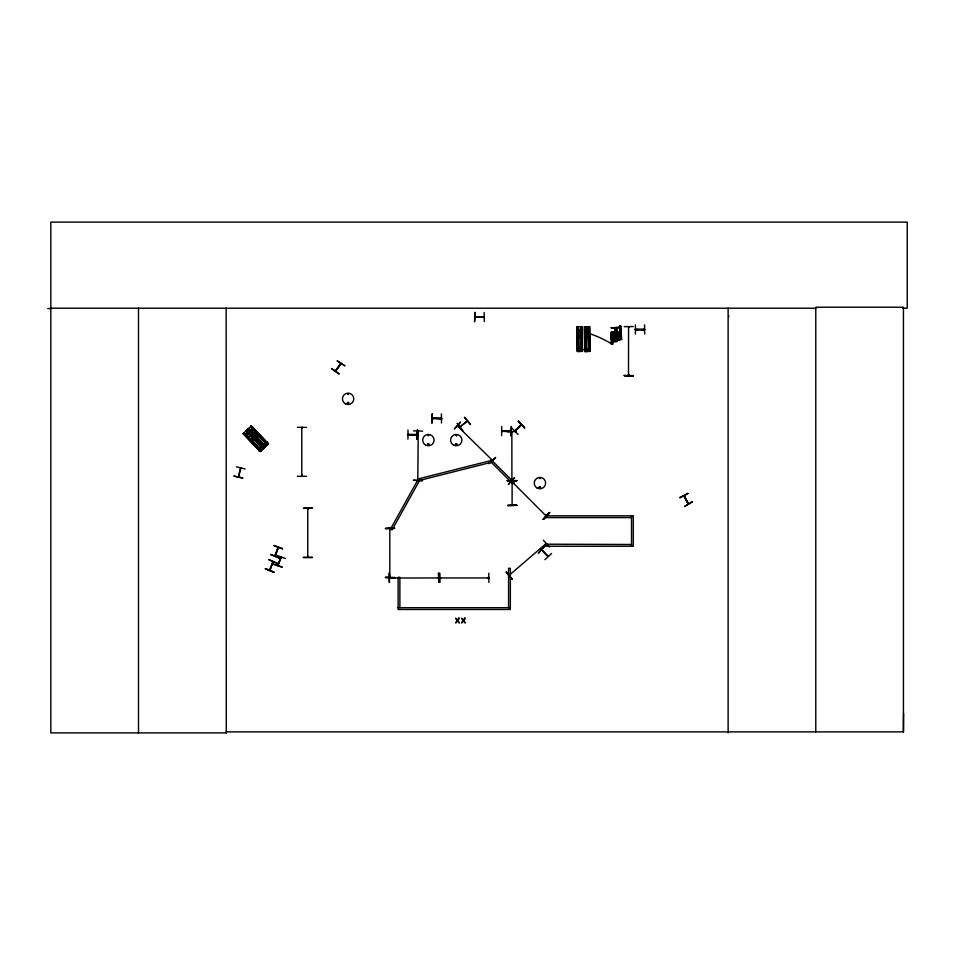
<?xml version="1.0" encoding="UTF-8"?>
<svg xmlns="http://www.w3.org/2000/svg" width="955" height="955" viewBox="0 0 955 955"><rect width="100%" height="100%" fill="white"/><g stroke="black" fill="none" stroke-linecap="round" stroke-linejoin="round"><path stroke-width="1.43" d="M628.557 374.587L628.497 375.446L628.569 326.634M902.785 308.214L907.25 308.214L907.25 222.109L50.83 222.109L50.83 732.891L226.287 732.891L226.168 731.888L903.442 731.888L903.573 713.421M620.237 333.641L611.2 333.999L611.188 332.447L620.177 332.352L611.2 332.555L612.728 332.961L612.776 335.038L611.379 335.074L611.331 332.901L612.728 332.865M611.14 339.574L611.964 339.574L611.14 339.574L611.307 332.197M611.964 339.574L612.179 332.185M612.107 332.233L612 333.964M619.222 333.928L619.329 332.615M611.307 332.603L620.273 332.185L620.07 339.574L619.246 339.574L619.329 333.044M620.046 333.605L620.249 332.973M492.243 460.167L457.469 426.014L458.293 426.217M492.159 460.155L491.288 459.737M301.768 428.318L301.768 427.398M301.768 476.27L302.078 475.256L302.09 476.27M307.749 557.135L307.749 508.275M307.653 556.944L307.737 556.12M390.201 528.545L389.843 529.536L389.831 528.521M389.747 576.474L389.736 577.202M390.189 577.262L390.177 576.498M418.183 431.302L417.872 432.329L417.86 431.314M418.23 431.493L417.801 480.126L417.86 479.159M511.856 480.58L511.534 479.577L511.534 480.592M628.975 327.553L628.927 326.658M628.915 375.375L628.879 374.587M347.608 394.093L348.587 393.961L347.668 394.212M347.226 403.094C349.518 400.42 348.587 405.72 347.31 403.308M347.489 403.094C349.124 401.04 348.396 405.314 347.584 402.95M428.21 435.217L428.735 435.731L428.127 434.955M427.53 444.159C429.296 447.62 429.237 441.174 427.589 444.6M427.78 444.23C428.879 446.463 429.129 442.666 427.9 444.111M539.432 478.36L540.411 478.491L539.491 478.24M539.086 487.134C540.53 490.572 541.222 484.4 539.109 487.36M540.458 487.504C539.312 485.116 539.312 489.629 540.53 487.205M269.573 570.087L273.082 561.838L269.931 570.219M270.253 569.443L269.561 570.207M274.861 555.953L275.219 554.998M278.048 547.394L278.072 548.504M281.057 556.968L277.845 565.312M281.331 557.266L277.905 565.432M335.36 370.874L340.637 363.425M302.126 476.079L302.078 475.351L301.673 476.079M307.749 508.37L308.119 509.254M307.689 556.311L308.059 557.135M389.783 528.712L390.201 529.345M417.824 431.505L417.836 432.197M418.218 432.197L418.183 431.397M417.813 479.35L417.86 480.079M511.904 480.389L511.856 431.72M511.486 479.768L511.534 480.496M272.39 562.602L272.736 561.659M236.315 466.768L245.16 469.001M240.97 468.01L238.535 476.712L240.433 468.057M242.773 477.942L233.82 476.068L242.737 478.061M616.596 332.459L617.61 332.459M580.079 351.07L579.446 350.091M457.433 425.942L458.4 426.384L457.732 425.655M511.582 481.439L512.525 481.798L511.677 481.475M546.356 515.64L545.687 514.912L546.129 515.867M548.17 556.288L541.712 549.829M266.445 445.102L265.621 444.397M270.731 554.413L279.123 558.03M274.097 545.389L282.632 548.612M274.897 555.858L277.965 547.502M270.528 568.416L272.354 563.498M275.828 554.151L277.654 549.244M275.231 555.953L278.323 547.633M276.926 555.428L285.521 558.496M277.165 563.295L268.785 559.642L277.189 563.235M279.111 558.066L270.707 554.473M277.774 565.491L280.949 557.123M688.113 502.891L688.089 503.81M512.453 481.296L511.844 481.069L512.19 481.953M455.499 443.944C456.645 447.8 457.517 441.222 455.475 444.6M631.518 544.481L545.496 544.195L546.487 543.825M613.898 332.328L614.698 333.032M587.062 350.115L587.015 351.094M335.671 371.065L341.042 363.7M644.47 329.26C619.879 329.487 652.134 329.57 641.557 329.762M408 434.43L409.11 434.847M475.017 316.869L476.091 317.287M515.008 431.242L521.394 424.856M684.699 496.636L684.222 495.74M338.918 374.014L331.492 368.702M344.779 365.741L337.115 360.775L344.755 365.777M335.706 370.97L340.947 363.628M514.852 430.812L521.239 424.569M509.158 575.244L509.755 574.755M456.621 435.731L456.013 434.955L456.49 435.778M539.468 487.086L540.076 486.835M460.286 426.682L467.365 421.286M389.7 577.644L390.619 577.954L389.604 577.954M439.933 577.954L488.805 577.954M484.089 317.251L475.208 316.821M483.326 316.821L484.149 316.869M408 434.752L416.941 434.847M433.367 418.708C428.64 417.013 455.941 419.913 432.352 418.612M440.374 418.612L441.389 418.29M460.262 426.646L467.15 420.964M619.413 333.605L611.105 333.928M460.441 422.206L454.353 429.022L460.406 422.17M488.96 463.629L495.693 457.445L488.912 463.581M508.394 484.352L514.53 477.596L508.478 484.448M543.132 519.09L549.543 512.596M543.371 519.329L549.782 512.823M511.665 427.9L518.04 434.453M521.466 424.784L515.175 431.147M544.875 559.666L551.608 553.494M245.137 435.253L248.431 432.102M249.577 431.099L252.884 427.947M246.283 436.459L249.589 433.319M250.735 432.317L254.042 429.165M248.013 438.273L251.32 435.134M252.466 434.131L255.773 430.98M249.553 439.897L252.848 436.745M253.994 435.743L257.301 432.591M251.284 441.711L254.579 438.56M255.725 437.557L259.032 434.418M258.709 449.495L262.016 446.355M263.162 445.352L266.457 442.201M258.662 450.545L263.067 446.343M258.793 450.688L267.507 442.201M260.882 449.005L261.407 448.516L261.121 449.137L262.064 449.363M263.234 446.534L267.639 442.332M260.202 451.572L263.998 447.919L246.951 430.025L243.143 433.677L260.214 451.56L243.227 433.606M543.371 540.208L549.459 547.012M509.158 575.328L509.851 574.731M545.568 544.135L546.26 543.526M511.868 579.231L506.269 572.009L511.904 579.207M509.23 575.268L546.057 543.586M464.703 417.263L470.552 424.271M545.818 544.374L545.699 546.248L633.296 546.248L633.296 515.831L545.699 515.831L545.699 517.598L631.518 517.598M679.829 497.519L687.887 493.246M680.008 497.853L688.042 493.544M692.482 501.817L684.616 506.46L692.423 501.697M643.777 329.212L644.541 329.678M612.095 340.183L611.093 339.682L620.07 339.67L620.07 336.112M456.43 444.982C457.982 442.869 454.043 444.684 456.538 444.863M617.085 341.496L616.978 340.04L618.482 339.574L618.47 337.115L616.978 336.076L614.184 336.1L612.68 337.187L612.692 339.646L614.184 340.076L614.184 341.484C621.514 340.577 612.394 343.287 614.089 340.207M440.124 577.596L440.852 577.954L440.028 577.954M488.745 578.026L487.79 577.644L488.805 577.644M408.191 434.382L417.132 434.43L416.308 434.382M501.912 430.884L510.853 430.932M612.143 335.098L611.093 336.232L611.093 339.765M432.448 418.195L441.258 418.266M347.966 402.568L348.575 402.819M458.173 426.599L457.552 426.061M491.921 460.453L491.359 459.797M612.286 344.325C615.748 343.275 608.681 343.502 612.286 344.325A97.661 73.213 49.7 0 0 584.818 332.173M619.688 327.326L619.568 325.762L620.607 325.703L620.786 329.009M620.702 326.455L619.568 325.762M620.296 335.372L621.335 335.312L621.657 339.491L620.356 339.073L619.95 332.829M620.32 336.745L621.359 336.685L621.335 335.312M620.356 339.073L621.657 339.491M582.204 326.67L576.927 326.741L577.214 351.464L582.466 351.38L582.084 326.67M577.309 329.248L581.87 329.2M584.782 329.248L589.354 329.2M577.321 330.919L581.893 330.872M584.806 330.919L589.366 330.872M577.357 333.438L581.917 333.379M584.83 333.438L589.402 333.379M577.369 335.659L581.941 335.611M584.854 335.659L589.414 335.611M577.405 338.166L581.965 338.118M584.878 338.166L589.438 338.118M577.524 348.933L582.084 348.885M584.997 348.933L589.569 348.885M576.772 349.661L582.848 349.59M584.245 349.661L590.333 349.59M576.772 349.852L582.86 349.781M584.245 349.852L590.333 349.781M586.931 350.091L587.647 350.091M586.275 351.44L584.675 351.464L584.4 326.741L589.677 326.67L589.951 351.38L585.033 351.44L584.758 326.741M586.943 351.452L587.659 351.452M501.912 431.35L510.853 431.445L501.721 431.254M635.445 324.951L635.373 334.083M644.565 324.891L644.697 334.023M624.164 326.646L633.284 326.538M633.296 375.936L624.164 375.53L633.296 375.983M624.164 375.601L633.296 375.601M297.363 427.303L306.483 427.374M413.455 430.872L422.588 431.147M507.129 431.72L516.261 431.565M297.363 476.318L306.495 476.306M413.467 480.329L422.588 480.651L413.455 480.21M507.129 480.735L516.261 481.057L507.129 480.616M307.749 509.194L308.059 508.358M394.558 528.031L385.426 528.545L394.558 527.984M385.426 528.485L394.558 528.425M303.344 557.29L312.464 557.231M303.344 557.636L312.464 557.613M438.452 573.239L438.966 582.359L438.512 573.227M439.396 573.239L439.503 582.359M488.769 573.239L488.888 582.359M394.558 577.823L385.426 577.417L394.558 577.87M385.426 577.477L394.558 577.417M437.557 577.644L438.285 577.596M437.557 577.966L438.381 577.954L389.795 578.05M488.614 577.596L487.886 577.966L488.709 577.954M389.127 582.359L389.115 573.239M516.822 480.604L507.69 480.866L516.822 480.58M507.69 480.795L516.822 480.819M507.702 505.362L516.822 505.326M47.75 308.572L50.83 308.561M50.83 308.214L815.785 308.214M484.149 312.464L484.281 321.596M475.113 316.869L483.958 316.821M484.149 317.191L475.017 317.191M611.14 327.696L620.273 327.756M644.661 329.738L635.564 329.678M611.2 332.233L620.189 332.197M611.212 332.973L619.329 332.686M617.419 333.2L616.596 333.104M432.257 413.885L431.791 423.017M441.389 413.885L441.508 423.017M501.721 426.527L501.602 435.659M408 430.025L407.94 439.157M503.751 431.218L508.991 431.218M510.853 431.35L501.912 431.302M417.132 434.752L408.131 434.776M398.116 607.702L510.34 607.702M643.706 329.654L644.601 329.296M684.269 495.824L688.567 503.655M502.545 430.884L502.831 431.541M617.419 332.28L617.515 333.104M273.954 545.747L282.513 548.922M273.727 564.047L282.298 567.163L273.584 564.417M265.383 568.786L273.966 571.914M302.078 427.398L302.09 428.318M545.926 515.796L511.641 481.38L512.226 481.953M331.683 368.427L339.132 373.703M541.915 549.901L547.872 556.586M390.201 528.712L390.153 529.44M389.807 577.262L389.831 528.616M518.171 421.406L524.617 427.864M542.941 551.453L546.642 555.165M251.165 426.097L268.224 443.991M251.105 426.157L268.188 444.015M250.962 426.288L267.937 444.266M250.759 426.491L267.794 444.397M250.676 426.563L267.722 444.457M250.532 426.706L267.543 444.636M267.042 445.114L266.039 446.069M248.754 428.425L265.788 446.331M248.67 428.497L265.729 446.391M248.491 428.676L265.586 446.534M249.327 429.893L265.371 446.737L248.24 428.914M248.097 429.046L265.168 446.928M246.868 430.096L263.986 447.931M246.688 430.275L263.747 448.17M246.509 430.442L263.568 448.337L246.426 430.514M246.294 430.657L263.282 448.611M246.08 430.848L263.126 448.755M246.008 430.92L263.091 448.778M246.868 432.102L262.852 449.005M262.601 449.256L261.586 450.223M245.304 433.63L260.273 449.495M244.074 432.794L261.133 450.688M244.014 432.854L261.097 450.712M244.79 434.119L260.918 450.879M244.671 434.239L260.703 451.094L244.587 434.31M243.406 433.439L260.488 451.297M506.222 572.045L512.155 578.981M464.417 417.502L470.29 424.486M621.275 336.053L621.359 336.685M620.249 336.112L620.022 333.737M621.192 336.065L620.989 332.77M621.06 333.677L621.383 339.013M620.404 336.769L620.619 339.55M620.929 331.839L620.941 333.08M619.89 331.898L619.914 333.14M620.81 330.884L620.869 331.982M619.771 330.943L619.831 332.042M620.75 329.773L620.869 330.896M619.711 329.833L619.831 330.955M620.822 329.941L620.607 325.762M619.783 330L619.616 327.696M619.747 329.069L619.592 326.706M619.019 340.147L620.07 339.3L619.246 339.574M512.107 481.308L512.107 505.231M589.569 326.67L589.832 351.38M589.271 326.67L589.593 351.392M589.08 326.67L589.342 351.392M588.984 326.67L589.235 351.392M588.793 326.682L588.949 351.392M588.483 326.682L588.698 351.404L588.387 326.682M588.125 329.594L588.28 335.408M588.22 338.321L588.316 348.491M588.005 351.404L586.609 351.416M586.048 329.63L586.131 348.539M585.654 326.729L585.964 351.452M585.606 326.729L585.869 351.452M585.439 329.642L585.558 351.452M585.391 351.452L585.129 329.642L585.284 351.452M584.52 326.741L584.782 351.464M581.882 326.67L582.156 351.392L581.798 326.67M581.511 326.67L581.726 348.48M581.726 348.885L581.762 351.392M581.308 326.682L581.523 348.491L581.201 326.682M580.998 326.682L581.225 351.404M580.736 329.594L580.807 335.408L580.652 329.594M580.831 338.321L580.95 348.491L580.724 338.321M580.533 351.404L579.136 351.416M578.766 348.539L578.539 329.63L578.658 348.539M578.217 326.729L578.396 351.452M577.942 328.186L578.193 351.452M577.835 328.186L578.109 351.452M577.656 328.186L577.894 351.452M577.333 326.741L577.548 351.464L577.238 326.741M511.856 431.815L511.856 432.734L511.534 431.815M511.844 479.661L511.856 480.484M439.778 573.239L439.837 582.359M389.449 573.239L389.509 582.359M611.188 336.136L611.188 339.753M903.442 731.888L903.442 307.224L815.785 307.224L815.785 731.888M728.701 315.962L728.701 316.964M728.116 308.214L728.116 732.891M638.62 329.642L635.624 329.642M631.518 515.831L631.518 546.248M615.175 327.816L615.199 335.647M615.068 327.816L615.068 335.647M614.734 327.816L614.734 335.647M614.698 327.816L614.698 335.647M508.573 607.702L508.573 568.285L510.34 568.285L510.34 609.481L398.116 609.481L398.116 577.286L399.882 577.286L399.882 607.702M432.197 413.885L432.197 423.017M417.192 430.025L417.192 439.157M301.768 427.494L301.768 476.175M226.156 308.214L226.287 732.891M138.499 308.214L138.499 732.891M578.682 336.638C579.971 340.493 581.667 333.868 578.682 336.638M586.167 336.638C587.444 340.493 589.151 333.868 586.167 336.638M251.093 438.942C252.239 442.845 254.173 436.28 251.093 438.942M255.546 434.788C256.692 438.691 258.626 432.138 255.546 434.788M611.105 341.938L613.361 341.986L611.105 341.938M265.43 568.679L273.81 572.332L265.43 568.679M683.995 495.967L688.173 503.977L683.995 496.075M618.112 339.658C616.846 336.614 610.627 341.974 614.96 338.237L612.991 336.685L615.593 337.939L618.172 336.626L616.19 338.213L618.112 339.658M418.075 479.529L390.5 529.082L392.051 529.953L419.627 480.401L419.197 478.67L490.882 460.596L491.312 462.315L512.823 483.827L514.077 482.573L492.565 461.062L491.312 462.315L419.627 480.401L418.075 479.529M458.722 618.183L457.552 620.07L455.666 618.183L457.147 620.583L455.619 622.994L457.505 621.072L459.415 622.994L457.911 620.559L459.415 618.183L458.722 618.183M464.643 618.183L463.473 620.07L461.587 618.183L463.08 620.583L461.54 622.994L463.426 621.072L465.336 622.994L463.832 620.559L465.336 618.183L464.643 618.183M549.447 512.501L543.395 519.353L549.447 512.501M518.481 421.095L524.582 427.9L518.481 421.095M544.469 546.356L538.369 553.172L544.469 546.356M251.404 425.87L247.596 429.523L264.666 447.406L268.451 443.765L251.38 425.894M457.338 423.471L462.829 430.777L457.326 423.483M621.359 337.616L620.332 337.676L621.371 337.64M619.043 334.728L612.012 334.895L619.043 334.728M616.978 337.127L614.184 337.163L614.184 339.634L616.978 339.598L616.978 337.127M616.476 340.708L614.686 341.162L616.476 340.708M312.464 507.774L303.344 508.299L312.464 507.738M516.822 505.302L507.702 505.553L516.822 505.267M475.017 312.464L474.563 321.596L475.017 312.464M620.273 327.35L611.14 327.816L620.273 327.314M511.355 426.527L510.913 435.659L511.355 426.527M417.633 430.025L417.132 439.157L417.633 430.025M266.373 443.741L251.32 427.959L266.302 443.812M264.941 447.143L247.882 429.249L264.905 447.179M616.715 335.647L616.715 327.816L616.679 335.647M616.345 335.647L616.345 327.816L616.214 335.647M425.524 445.054A5.706 5.706 0 0 0 434.083 440.124A5.706 5.706 0 0 0 425.524 435.182A5.706 5.706 0 0 0 425.524 445.054M453.422 445.042A5.682 5.682 0 0 0 461.945 440.124A5.682 5.682 0 0 0 453.422 435.205A5.682 5.682 0 0 0 453.422 445.042M537.08 488.029A5.706 5.706 0 0 0 545.639 483.099A5.706 5.706 0 0 0 537.08 478.157A5.706 5.706 0 0 0 537.08 488.029M345.256 403.762A5.706 5.706 0 0 0 353.816 398.832A5.706 5.706 0 0 0 345.256 393.89A5.706 5.706 0 0 0 345.256 403.762"/></g></svg>
